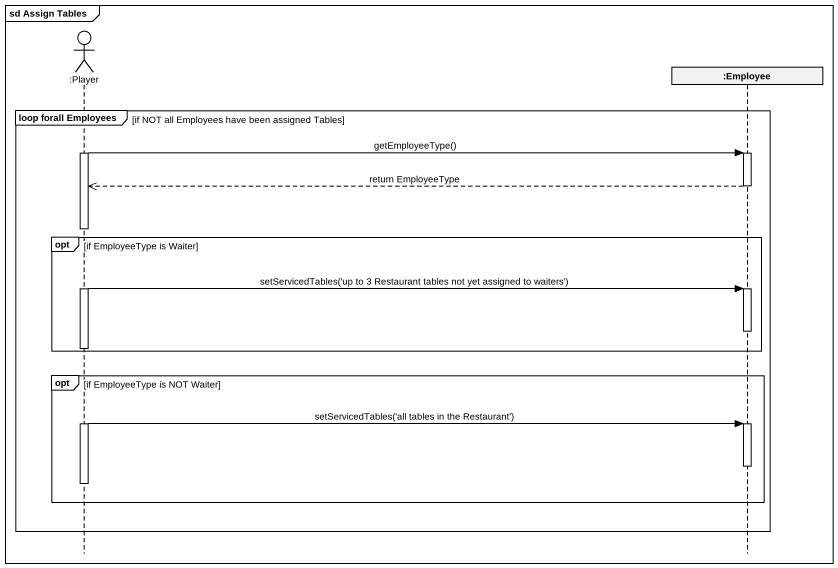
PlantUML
@startuml
mainframe sd Assign Tables
hide footbox
actor ":Player" as Player
participant ":Employee" as Employee

group loop forall Employees [if NOT all Employees have been assigned Tables]
  activate Player
  Player -> Employee : getEmployeeType()
  activate Employee
  Employee -->> Player : return EmployeeType
  deactivate Employee
  opt if EmployeeType is Waiter
    Player -> Employee : setServicedTables('up to 3 Restaurant tables not yet assigned to waiters')
    activate Employee
    deactivate Employee
  end
  opt if EmployeeType is NOT Waiter
    Player -> Employee : setServicedTables('all tables in the Restaurant')
    activate Employee
    deactivate Employee
    deactivate Player
  end
end
@enduml
